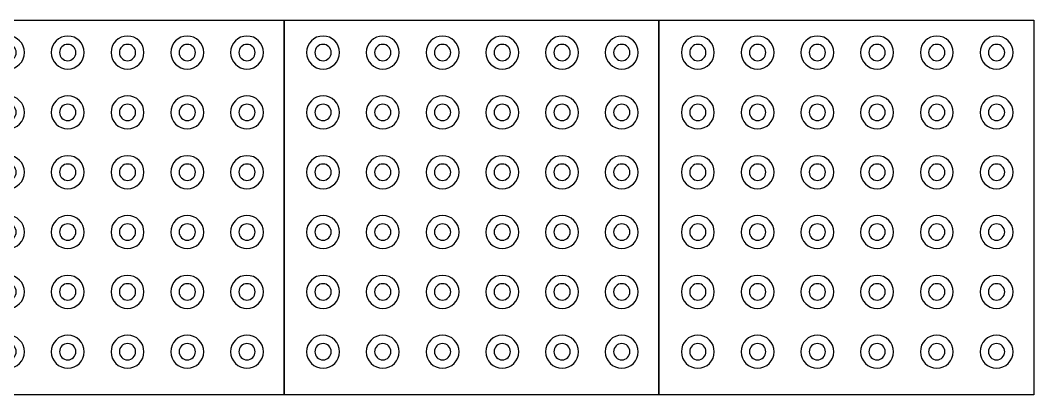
# Model space of a CAD drawing. Extents: x 100 to 738, y -85 to 470.
# Drawn here: x 641.9 to 642.576, y 461.033 to 461.282 of the extents above; entities that cross this region are included whole.
import ezdxf

# ---------------------------------------------------------------- set-up
doc = ezdxf.new("R2010")
doc.units = 0
doc.layers.get('0').update_dxf_attribs({"linetype": 'CONTINUOUS'})
doc.layers.add('7142-BB-AG_SANTA_MARIA-MAT-LEGENDA-GERAL$0$PIS TÁTIL', color=158, linetype='CONTINUOUS')

# ---------------------------------------------------------------- blocks, each defined once
blk = doc.blocks.new('7142-BB-AG_SANTA_MARIA-MAT-LEGENDA-GERAL$0$1235-1022-BB-AG_PCA_RELOGIO_E_EMP-TAG-MAT-LEGENDA_PROPOSTA$0$3657-00-AGE-BOSQUE-DOS-BURITIS-MAT-LEGENDA-GERAL$0$Piso - Piso tátil - Alerta-3196308-PLANTA LEIAUTE')
for centre, radius, start, end in [((0.02225, 0.22225), 0.01103, 0, 180), ((0.06225, 0.22225), 0.01103, 0, 180), ((0.10225, 0.22225), 0.01103, 0, 180), ((0.14225, 0.22225), 0.01103, 0, 180), ((0.18225, 0.22225), 0.01103, 0, 180), ((0.22225, 0.22225), 0.01103, 0, 180), ((0.02225, 0.22225), 0.00546, 0, 180), ((0.06225, 0.22225), 0.00546, 0, 180), ((0.10225, 0.22225), 0.00546, 0, 180), ((0.14225, 0.22225), 0.00546, 0, 180), ((0.18225, 0.22225), 0.00546, 0, 180), ((0.22225, 0.22225), 0.00546, 0, 180), ((0.02225, 0.22225), 0.01103, 180, 0), ((0.02225, 0.22225), 0.00546, 180, 0), ((0.06225, 0.22225), 0.01103, 180, 0), ((0.06225, 0.22225), 0.00546, 180, 0), ((0.10225, 0.22225), 0.01103, 180, 0), ((0.10225, 0.22225), 0.00546, 180, 0), ((0.14225, 0.22225), 0.01103, 180, 0), ((0.14225, 0.22225), 0.00546, 180, 0), ((0.18225, 0.22225), 0.01103, 180, 0), ((0.18225, 0.22225), 0.00546, 180, 0), ((0.22225, 0.22225), 0.01103, 180, 0), ((0.22225, 0.22225), 0.00546, 180, 0), ((0.02225, 0.18225), 0.01103, 0, 180), ((0.06225, 0.18225), 0.01103, 0, 180), ((0.10225, 0.18225), 0.01103, 0, 180), ((0.14225, 0.18225), 0.01103, 0, 180), ((0.18225, 0.18225), 0.01103, 0, 180), ((0.22225, 0.18225), 0.01103, 0, 180), ((0.02225, 0.18225), 0.00546, 0, 180), ((0.06225, 0.18225), 0.00546, 0, 180), ((0.10225, 0.18225), 0.00546, 0, 180), ((0.14225, 0.18225), 0.00546, 0, 180), ((0.18225, 0.18225), 0.00546, 0, 180), ((0.22225, 0.18225), 0.00546, 0, 180), ((0.02225, 0.18225), 0.01103, 180, 0), ((0.02225, 0.18225), 0.00546, 180, 0), ((0.06225, 0.18225), 0.01103, 180, 0), ((0.06225, 0.18225), 0.00546, 180, 0), ((0.10225, 0.18225), 0.01103, 180, 0), ((0.10225, 0.18225), 0.00546, 180, 0), ((0.14225, 0.18225), 0.01103, 180, 0), ((0.14225, 0.18225), 0.00546, 180, 0), ((0.18225, 0.18225), 0.01103, 180, 0), ((0.18225, 0.18225), 0.00546, 180, 0), ((0.22225, 0.18225), 0.01103, 180, 0), ((0.22225, 0.18225), 0.00546, 180, 0), ((0.02225, 0.14225), 0.01103, 0, 180), ((0.06225, 0.14225), 0.01103, 0, 180), ((0.10225, 0.14225), 0.01103, 0, 180), ((0.14225, 0.14225), 0.01103, 0, 180), ((0.18225, 0.14225), 0.01103, 0, 180), ((0.22225, 0.14225), 0.01103, 0, 180), ((0.02225, 0.14225), 0.00546, 0, 180), ((0.06225, 0.14225), 0.00546, 0, 180), ((0.10225, 0.14225), 0.00546, 0, 180), ((0.14225, 0.14225), 0.00546, 0, 180), ((0.18225, 0.14225), 0.00546, 0, 180), ((0.22225, 0.14225), 0.00546, 0, 180), ((0.02225, 0.14225), 0.01103, 180, 0), ((0.02225, 0.14225), 0.00546, 180, 0), ((0.06225, 0.14225), 0.01103, 180, 0), ((0.06225, 0.14225), 0.00546, 180, 0), ((0.10225, 0.14225), 0.01103, 180, 0), ((0.10225, 0.14225), 0.00546, 180, 0), ((0.14225, 0.14225), 0.01103, 180, 0), ((0.14225, 0.14225), 0.00546, 180, 0), ((0.18225, 0.14225), 0.01103, 180, 0), ((0.18225, 0.14225), 0.00546, 180, 0), ((0.22225, 0.14225), 0.01103, 180, 0), ((0.22225, 0.14225), 0.00546, 180, 0), ((0.02225, 0.10225), 0.01103, 0, 180), ((0.06225, 0.10225), 0.01103, 0, 180), ((0.10225, 0.10225), 0.01103, 0, 180), ((0.14225, 0.10225), 0.01103, 0, 180), ((0.18225, 0.10225), 0.01103, 0, 180), ((0.22225, 0.10225), 0.01103, 0, 180), ((0.02225, 0.10225), 0.01103, 180, 0), ((0.02225, 0.10225), 0.00546, 0, 180), ((0.02225, 0.10225), 0.00546, 180, 0), ((0.06225, 0.10225), 0.01103, 180, 0), ((0.06225, 0.10225), 0.00546, 0, 180), ((0.06225, 0.10225), 0.00546, 180, 0), ((0.10225, 0.10225), 0.01103, 180, 0), ((0.10225, 0.10225), 0.00546, 0, 180), ((0.10225, 0.10225), 0.00546, 180, 0), ((0.14225, 0.10225), 0.01103, 180, 0), ((0.14225, 0.10225), 0.00546, 0, 180), ((0.14225, 0.10225), 0.00546, 180, 0), ((0.18225, 0.10225), 0.01103, 180, 0), ((0.18225, 0.10225), 0.00546, 0, 180), ((0.18225, 0.10225), 0.00546, 180, 0), ((0.22225, 0.10225), 0.01103, 180, 0), ((0.22225, 0.10225), 0.00546, 0, 180), ((0.22225, 0.10225), 0.00546, 180, 0), ((0.02225, 0.06225), 0.01103, 0, 180), ((0.06225, 0.06225), 0.01103, 0, 180), ((0.10225, 0.06225), 0.01103, 0, 180), ((0.14225, 0.06225), 0.01103, 0, 180), ((0.18225, 0.06225), 0.01103, 0, 180), ((0.22225, 0.06225), 0.01103, 0, 180), ((0.02225, 0.06225), 0.01103, 180, 0), ((0.02225, 0.06225), 0.00546, 0, 180), ((0.02225, 0.06225), 0.00546, 180, 0), ((0.06225, 0.06225), 0.01103, 180, 0), ((0.06225, 0.06225), 0.00546, 0, 180), ((0.06225, 0.06225), 0.00546, 180, 0), ((0.10225, 0.06225), 0.01103, 180, 0), ((0.10225, 0.06225), 0.00546, 0, 180), ((0.10225, 0.06225), 0.00546, 180, 0), ((0.14225, 0.06225), 0.01103, 180, 0), ((0.14225, 0.06225), 0.00546, 0, 180), ((0.14225, 0.06225), 0.00546, 180, 0), ((0.18225, 0.06225), 0.01103, 180, 0), ((0.18225, 0.06225), 0.00546, 0, 180), ((0.18225, 0.06225), 0.00546, 180, 0), ((0.22225, 0.06225), 0.01103, 180, 0), ((0.22225, 0.06225), 0.00546, 0, 180), ((0.22225, 0.06225), 0.00546, 180, 0), ((0.02225, 0.02225), 0.01103, 0, 180), ((0.02225, 0.02225), 0.00546, 0, 180), ((0.06225, 0.02225), 0.01103, 0, 180), ((0.06225, 0.02225), 0.00546, 0, 180), ((0.10225, 0.02225), 0.01103, 0, 180), ((0.10225, 0.02225), 0.00546, 0, 180), ((0.14225, 0.02225), 0.01103, 0, 180), ((0.14225, 0.02225), 0.00546, 0, 180), ((0.18225, 0.02225), 0.01103, 0, 180), ((0.18225, 0.02225), 0.00546, 0, 180), ((0.22225, 0.02225), 0.01103, 0, 180), ((0.22225, 0.02225), 0.00546, 0, 180), ((0.02225, 0.02225), 0.01103, 180, 0), ((0.02225, 0.02225), 0.00546, 180, 0), ((0.06225, 0.02225), 0.01103, 180, 0), ((0.06225, 0.02225), 0.00546, 180, 0), ((0.10225, 0.02225), 0.01103, 180, 0), ((0.10225, 0.02225), 0.00546, 180, 0), ((0.14225, 0.02225), 0.01103, 180, 0), ((0.14225, 0.02225), 0.00546, 180, 0), ((0.18225, 0.02225), 0.01103, 180, 0), ((0.18225, 0.02225), 0.00546, 180, 0), ((0.22225, 0.02225), 0.01103, 180, 0), ((0.22225, 0.02225), 0.00546, 180, 0)]:
    blk.add_arc(centre, radius, start, end)
blk = doc.blocks.new('as')
at = {"layer": '7142-BB-AG_SANTA_MARIA-MAT-LEGENDA-GERAL$0$PIS TÁTIL'}
blk.add_lwpolyline([(-1066.42528, -77387.87751), (-1066.1759, -77387.87751), (-1066.1759, -77388.12751), (-1066.42528, -77388.12751)], close=True, dxfattribs=at)
at = {"layer": '7142-BB-AG_SANTA_MARIA-MAT-LEGENDA-GERAL$0$PIS TÁTIL', "xscale": 0.9963244283983799, "yscale": 0.9963244283983799, "zscale": 0.9963244283983799, "rotation": 90}
blk.add_blockref('7142-BB-AG_SANTA_MARIA-MAT-LEGENDA-GERAL$0$1235-1022-BB-AG_PCA_RELOGIO_E_EMP-TAG-MAT-LEGENDA_PROPOSTA$0$3657-00-AGE-BOSQUE-DOS-BURITIS-MAT-LEGENDA-GERAL$0$Piso - Piso tátil - Alerta-3196308-PLANTA LEIAUTE', (-1066.17519, -77388.12489), dxfattribs=at)
blk = doc.blocks.new('BASE ARQ')
at = {"lineweight": -3, "extrusion": (0, 7.06452e-08, 1), "rotation": 90}
for p in [(-76636.31957, 1549.37214, 0.00003), (-76636.06957, 1549.37214, 0.00003), (-76635.81957, 1549.37214, 0.00003)]:
    blk.add_blockref('as', p, dxfattribs=at)

msp = doc.modelspace()

# ---------------------------------------------------------------- block references
msp.add_blockref('BASE ARQ', (-109.73168, -21.91423))

doc.saveas('drawing.dxf')
